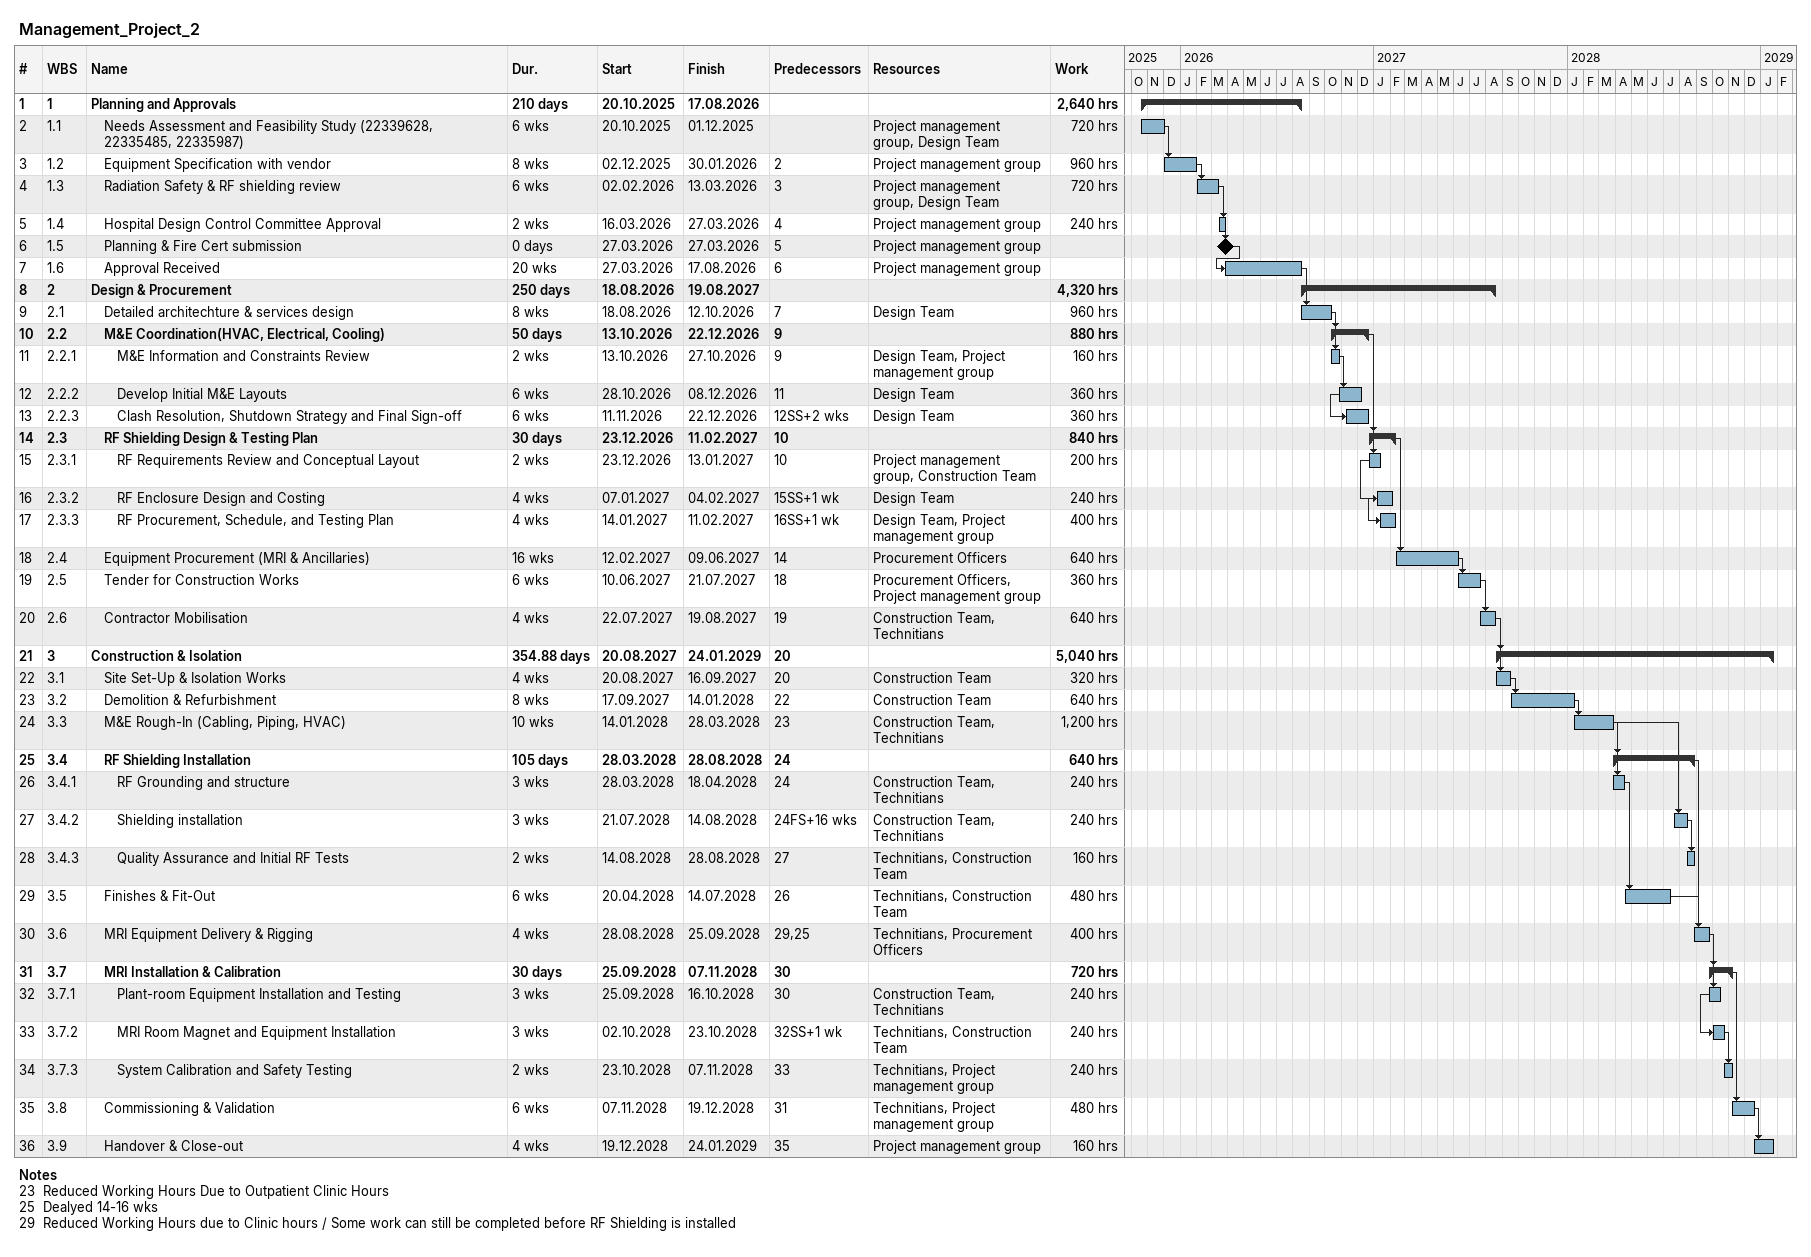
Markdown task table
Management_Project_2

| ID | WBS | Task | Duration | Start | Finish | Predecessors | Resources | Work (h) |
|---|---|---|---|---|---|---|---|---|
| 1 | 1 | **Planning and Approvals** | 210d | 2025-10-20 | 2026-08-17 |  |  | 2640 |
| 2 | 1.1 | Needs Assessment and Feasibility Study (22339628, 22335485, 22335987) | 6w | 2025-10-20 | 2025-12-01 |  | Project management group, Design Team | 720 |
| 3 | 1.2 | Equipment Specification with vendor | 8w | 2025-12-02 | 2026-01-30 | 2 | Project management group | 960 |
| 4 | 1.3 | Radiation Safety & RF shielding review | 6w | 2026-02-02 | 2026-03-13 | 3 | Project management group, Design Team | 720 |
| 5 | 1.4 | Hospital Design Control Committee Approval | 2w | 2026-03-16 | 2026-03-27 | 4 | Project management group | 240 |
| 6 | 1.5 | Planning & Fire Cert submission | 0d | 2026-03-27 | 2026-03-27 | 5 | Project management group |  |
| 7 | 1.6 | Approval Received | 20w | 2026-03-27 | 2026-08-17 | 6 | Project management group |  |
| 8 | 2 | **Design & Procurement** | 250d | 2026-08-18 | 2027-08-19 |  |  | 4320 |
| 9 | 2.1 | Detailed architechture & services design | 8w | 2026-08-18 | 2026-10-12 | 7 | Design Team | 960 |
| 10 | 2.2 | **M&E Coordination(HVAC, Electrical, Cooling)** | 50d | 2026-10-13 | 2026-12-22 | 9 |  | 880 |
| 11 | 2.2.1 | M&E Information and Constraints Review | 2w | 2026-10-13 | 2026-10-27 | 9 | Design Team, Project management group | 160 |
| 12 | 2.2.2 | Develop Initial M&E Layouts | 6w | 2026-10-28 | 2026-12-08 | 11 | Design Team | 360 |
| 13 | 2.2.3 | Clash Resolution, Shutdown Strategy and Final Sign-off | 6w | 2026-11-11 | 2026-12-22 | 12SS+2w | Design Team | 360 |
| 14 | 2.3 | **RF Shielding Design & Testing Plan** | 30d | 2026-12-23 | 2027-02-11 | 10 |  | 840 |
| 15 | 2.3.1 | RF Requirements Review and Conceptual Layout | 2w | 2026-12-23 | 2027-01-13 | 10 | Project management group, Construction Team | 200 |
| 16 | 2.3.2 | RF Enclosure Design and Costing | 4w | 2027-01-07 | 2027-02-04 | 15SS+1w | Design Team | 240 |
| 17 | 2.3.3 | RF Procurement, Schedule, and Testing Plan | 4w | 2027-01-14 | 2027-02-11 | 16SS+1w | Design Team, Project management group | 400 |
| 18 | 2.4 | Equipment Procurement (MRI & Ancillaries) | 16w | 2027-02-12 | 2027-06-09 | 14 | Procurement Officers | 640 |
| 19 | 2.5 | Tender for Construction Works | 6w | 2027-06-10 | 2027-07-21 | 18 | Procurement Officers, Project management group | 360 |
| 20 | 2.6 | Contractor Mobilisation | 4w | 2027-07-22 | 2027-08-19 | 19 | Construction Team, Technitians | 640 |
| 21 | 3 | **Construction & Isolation** | 354.88d | 2027-08-20 | 2029-01-24 | 20 |  | 5040 |
| 22 | 3.1 | Site Set-Up & Isolation Works | 4w | 2027-08-20 | 2027-09-16 | 20 | Construction Team | 320 |
| 23 | 3.2 | Demolition & Refurbishment | 8w | 2027-09-17 | 2028-01-14 | 22 | Construction Team | 640 |
| 24 | 3.3 | M&E Rough-In (Cabling, Piping, HVAC) | 10w | 2028-01-14 | 2028-03-28 | 23 | Construction Team, Technitians | 1200 |
| 25 | 3.4 | **RF Shielding Installation** | 105d | 2028-03-28 | 2028-08-28 | 24 |  | 640 |
| 26 | 3.4.1 | RF Grounding and structure | 3w | 2028-03-28 | 2028-04-18 | 24 | Construction Team, Technitians | 240 |
| 27 | 3.4.2 | Shielding installation | 3w | 2028-07-21 | 2028-08-14 | 24FS+16w | Construction Team, Technitians | 240 |
| 28 | 3.4.3 | Quality Assurance and Initial RF Tests | 2w | 2028-08-14 | 2028-08-28 | 27 | Technitians, Construction Team | 160 |
| 29 | 3.5 | Finishes & Fit-Out | 6w | 2028-04-20 | 2028-07-14 | 26 | Technitians, Construction Team | 480 |
| 30 | 3.6 | MRI Equipment Delivery & Rigging | 4w | 2028-08-28 | 2028-09-25 | 29, 25 | Technitians, Procurement Officers | 400 |
| 31 | 3.7 | **MRI Installation & Calibration** | 30d | 2028-09-25 | 2028-11-07 | 30 |  | 720 |
| 32 | 3.7.1 | Plant-room Equipment Installation and Testing | 3w | 2028-09-25 | 2028-10-16 | 30 | Construction Team, Technitians | 240 |
| 33 | 3.7.2 | MRI Room Magnet and Equipment Installation | 3w | 2028-10-02 | 2028-10-23 | 32SS+1w | Technitians, Construction Team | 240 |
| 34 | 3.7.3 | System Calibration and Safety Testing | 2w | 2028-10-23 | 2028-11-07 | 33 | Technitians, Project management group | 240 |
| 35 | 3.8 | Commissioning & Validation | 6w | 2028-11-07 | 2028-12-19 | 31 | Technitians, Project management group | 480 |
| 36 | 3.9 | Handover & Close-out | 4w | 2028-12-19 | 2029-01-24 | 35 | Project management group | 160 |

Notes
- 23: Reduced Working Hours Due to Outpatient Clinic Hours
- 25: Dealyed 14-16 wks
- 29: Reduced Working Hours due to Clinic hours / Some work can still be completed before RF Shielding is installed
